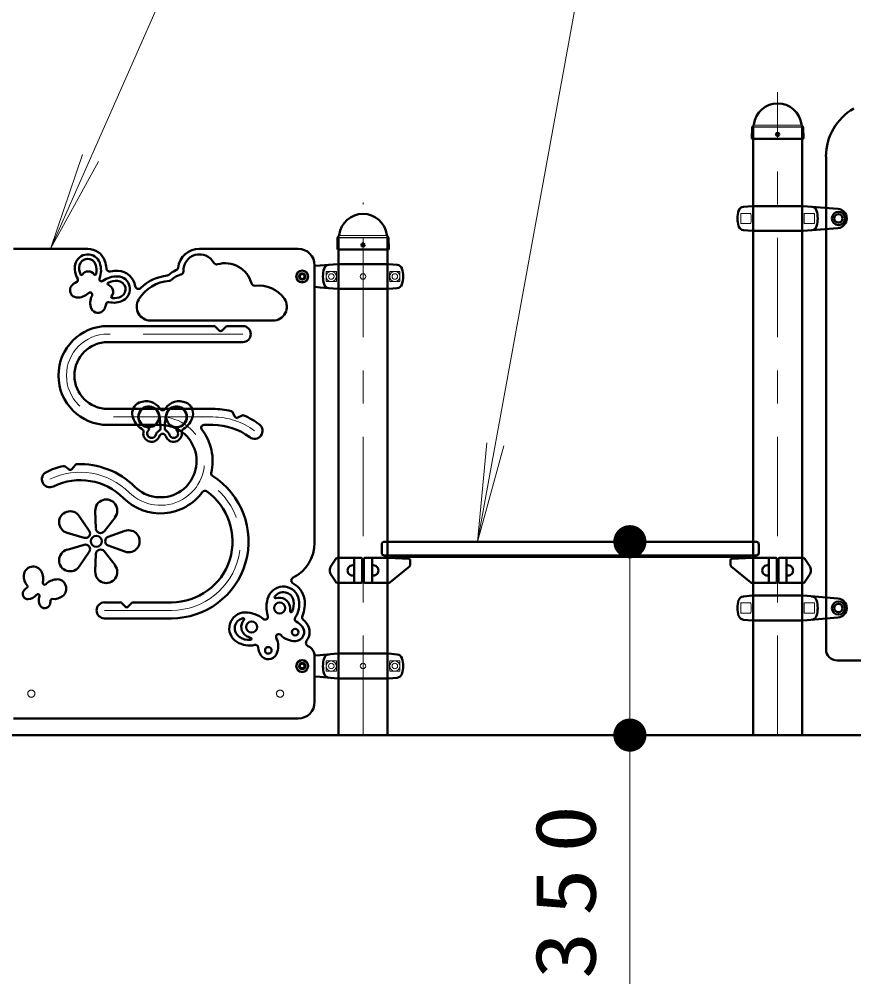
# Model space of a CAD drawing. Units: millimetres on the paper, scale 1:60. Extents: x -385 to 0, y -297 to 267.
# Drawn here: x -189.07 to -163.92, y 36.8 to 65.88 of the extents above; entities that cross this region are included whole.
import ezdxf

# ---------------------------------------------------------------- set-up
doc = ezdxf.new("R2010")
doc.units = ezdxf.units.MM
doc.linetypes.add('USER1', pattern=[4.5, 2.5, -2])
doc.linetypes.add('USER2', pattern=[6, 3, -1, 1, -1])
doc.layers.add('LY_1', color=140, linetype='Continuous', lineweight=50)
doc.styles.add('ＭＳ ゴシック', font='')
doc.styles.get('ＭＳ ゴシック').set_extended_font_data('MS Gothic')

# ---------------------------------------------------------------- blocks, each defined once
blk = doc.blocks.new('filled_dot')
at = {"color": 0, "linetype": 'Continuous', "lineweight": -2, "const_width": 1.25}
blk.add_lwpolyline([(-0.625, 0, 1), (0.625, 0, 1)], format="xyb", close=True, dxfattribs=at)

msp = doc.modelspace()

# ---------------------------------------------------------------- linework, layer by layer
at = {"layer": 'LY_1', "color": 7, "lineweight": 13}
for p, q in [((-184.716, 66.702), (-188.131, 58.96)), ((-172.205, 66.819), (-175.26, 50.126)), ((-166.954, 62.635), (-165.465, 62.635)), ((-166.924, 62.693), (-165.498, 62.693)), ((-188.131, 58.96), (-187.164, 61.8)), ((-188.131, 58.96), (-186.685, 61.589)), ((-167.014, 60.03), (-167.322, 60.03)), ((-167.322, 59.722), (-167.322, 60.03)), ((-165.405, 60.03), (-165.097, 60.03)), ((-165.097, 59.722), (-165.097, 60.03)), ((-167.014, 59.722), (-167.322, 59.722)), ((-165.405, 59.722), (-165.097, 59.722)), ((-179.424, 59.36), (-177.998, 59.36)), ((-179.454, 59.302), (-177.965, 59.302)), ((-179.514, 58.28), (-179.822, 58.28)), ((-179.822, 57.972), (-179.822, 58.28)), ((-177.905, 58.28), (-177.597, 58.28)), ((-177.597, 57.972), (-177.597, 58.28)), ((-179.514, 57.972), (-179.822, 57.972)), ((-177.905, 57.972), (-177.597, 57.972)), ((-175.26, 50.126), (-174.979, 53.113)), ((-175.26, 50.126), (-174.465, 53.019)), ((-170.664, 50.126), (-170.664, 36.795)), ((-167.014, 48.28), (-167.322, 48.28)), ((-167.322, 47.972), (-167.322, 48.28)), ((-165.405, 48.28), (-165.097, 48.28)), ((-165.097, 47.972), (-165.097, 48.28)), ((-167.014, 47.972), (-167.322, 47.972)), ((-165.405, 47.972), (-165.097, 47.972)), ((-179.514, 46.53), (-179.822, 46.53)), ((-179.822, 46.222), (-179.822, 46.53)), ((-177.905, 46.53), (-177.597, 46.53)), ((-177.597, 46.222), (-177.597, 46.53)), ((-179.514, 46.222), (-179.822, 46.222)), ((-177.905, 46.222), (-177.597, 46.222))]:
    msp.add_line(p, q, dxfattribs=at)
at = {"layer": 'LY_1', "color": 7, "linetype": 'USER2', "lineweight": 13}
for p, q in [((-166.21, 44.293), (-166.21, 63.685)), ((-178.71, 44.293), (-178.71, 60.352)), ((-182.335, 56.389), (-186.401, 56.389)), ((-183.235, 53.889), (-186.401, 53.889)), ((-186.501, 48.056), (-184.485, 48.056))]:
    msp.add_line(p, q, dxfattribs=at)
at = {"layer": 'LY_1'}
for p, q in [((-166.984, 62.285), (-166.977, 62.615)), ((-166.956, 62.664), (-166.938, 62.682)), ((-166.952, 44.293), (-166.952, 62.626)), ((-165.463, 62.664), (-165.481, 62.682)), ((-165.467, 44.293), (-165.467, 62.626)), ((-165.435, 62.285), (-165.442, 62.615)), ((-166.976, 62.277), (-166.984, 62.285)), ((-166.976, 62.277), (-165.443, 62.277)), ((-165.435, 62.285), (-165.443, 62.277)), ((-164.751, 46.876), (-164.751, 61.746)), ((-166.976, 60.251), (-167.239, 60.228)), ((-166.976, 60.251), (-165.443, 60.251)), ((-165.443, 60.251), (-164.392, 60.167)), ((-179.456, 59.33), (-179.438, 59.349)), ((-177.963, 59.33), (-177.981, 59.349)), ((-166.976, 59.501), (-167.239, 59.524)), ((-166.976, 59.501), (-165.443, 59.501)), ((-165.443, 59.501), (-164.392, 59.586)), ((-179.484, 58.951), (-179.477, 59.282)), ((-179.452, 44.293), (-179.452, 59.293)), ((-177.967, 44.293), (-177.967, 59.293)), ((-177.935, 58.952), (-177.942, 59.282)), ((-189.251, 58.96), (-187.01, 58.96)), ((-183.637, 58.96), (-180.668, 58.96)), ((-179.476, 58.943), (-179.484, 58.951)), ((-179.476, 58.943), (-177.943, 58.943)), ((-177.935, 58.952), (-177.943, 58.943)), ((-179.476, 58.501), (-180.001, 58.455)), ((-177.943, 58.501), (-179.477, 58.501)), ((-177.943, 58.501), (-177.68, 58.478)), ((-180.61, 58.165), (-180.543, 58.203)), ((-180.543, 58.203), (-180.476, 58.165)), ((-180.168, 50.093), (-180.168, 58.46)), ((-180.001, 58.455), (-180.168, 58.443)), ((-180.61, 58.165), (-180.61, 58.088)), ((-180.61, 58.088), (-180.543, 58.049)), ((-180.543, 58.049), (-180.476, 58.088)), ((-180.476, 58.165), (-180.476, 58.088)), ((-180.001, 57.797), (-180.168, 57.81)), ((-179.476, 57.751), (-180.001, 57.797)), ((-177.943, 57.751), (-179.477, 57.751)), ((-177.943, 57.751), (-177.68, 57.774)), ((-185.117, 56.797), (-181.424, 56.797)), ((-186.401, 56.631), (-183.206, 56.631)), ((-183.048, 56.5), (-183.159, 56.611)), ((-182.954, 56.5), (-182.843, 56.611)), ((-182.796, 56.631), (-182.335, 56.631)), ((-186.401, 56.147), (-182.335, 56.147)), ((-186.401, 54.131), (-183.235, 54.131)), ((-182.577, 53.9), (-182.641, 54.03)), ((-182.488, 53.87), (-182.358, 53.934)), ((-186.401, 53.647), (-184.819, 53.647)), ((-183.503, 53.647), (-183.235, 53.647)), ((-187.574, 52.307), (-187.69, 52.395)), ((-187.481, 52.32), (-187.393, 52.435)), ((-186.764, 50.52), (-186.783, 51.054)), ((-186.964, 50.455), (-187.263, 50.898)), ((-186.517, 50.439), (-186.187, 50.861)), ((-187.117, 50.244), (-187.632, 50.391)), ((-186.393, 50.269), (-185.891, 50.452)), ((-187.117, 50.034), (-187.632, 49.886)), ((-178.144, 49.793), (-178.144, 50.043)), ((-172.46, 50.126), (-178.061, 50.126)), ((-172.46, 50.126), (-166.859, 50.126)), ((-166.775, 49.793), (-166.775, 50.043)), ((-186.964, 49.823), (-187.263, 49.38)), ((-186.764, 49.758), (-186.783, 49.224)), ((-186.517, 49.839), (-186.187, 49.417)), ((-186.393, 50.009), (-185.891, 49.826)), ((-179.669, 49.396), (-179.534, 49.605)), ((-179.478, 49.635), (-178.768, 49.635)), ((-178.98, 49.26), (-178.98, 49.619)), ((-178.735, 49.602), (-178.735, 48.919)), ((-178.685, 49.602), (-178.685, 48.919)), ((-177.941, 49.635), (-178.651, 49.635)), ((-178.439, 49.26), (-178.439, 49.619)), ((-172.46, 49.71), (-178.061, 49.71)), ((-177.939, 49.635), (-177.325, 49.614)), ((-167.01, 49.671), (-177.91, 49.671)), ((-177.293, 49.582), (-177.293, 49.409)), ((-172.46, 49.71), (-166.859, 49.71)), ((-167.626, 49.582), (-167.626, 49.409)), ((-166.98, 49.635), (-167.594, 49.614)), ((-166.978, 49.635), (-166.268, 49.635)), ((-166.48, 49.26), (-166.48, 49.619)), ((-166.235, 49.602), (-166.235, 48.919)), ((-166.185, 49.602), (-166.185, 48.919)), ((-165.441, 49.635), (-166.151, 49.635)), ((-165.939, 49.26), (-165.939, 49.619)), ((-165.25, 49.396), (-165.385, 49.605)), ((-178.98, 49.415), (-179.014, 49.416)), ((-178.98, 49.26), (-178.98, 48.902)), ((-178.439, 49.415), (-178.405, 49.416)), ((-178.439, 49.26), (-178.439, 48.902)), ((-177.305, 49.383), (-177.899, 48.9)), ((-167.614, 49.383), (-167.02, 48.9)), ((-166.48, 49.415), (-166.514, 49.416)), ((-166.48, 49.26), (-166.48, 48.902)), ((-165.939, 49.415), (-165.905, 49.416)), ((-165.939, 49.26), (-165.939, 48.902)), ((-179.669, 49.124), (-179.534, 48.916)), ((-179.476, 48.885), (-178.768, 48.885)), ((-178.98, 49.106), (-179.014, 49.104)), ((-177.941, 48.885), (-178.651, 48.885)), ((-178.439, 49.106), (-178.405, 49.104)), ((-166.978, 48.885), (-166.268, 48.885)), ((-166.48, 49.106), (-166.514, 49.104)), ((-165.443, 48.885), (-166.151, 48.885)), ((-165.939, 49.106), (-165.905, 49.104)), ((-165.25, 49.124), (-165.385, 48.916)), ((-186.04, 48.297), (-186.501, 48.297)), ((-184.485, 48.297), (-185.629, 48.297)), ((-166.976, 48.501), (-167.239, 48.478)), ((-166.976, 48.501), (-165.443, 48.501)), ((-165.443, 48.501), (-164.392, 48.417)), ((-185.882, 48.167), (-185.993, 48.278)), ((-185.787, 48.167), (-185.676, 48.278)), ((-184.485, 47.814), (-186.501, 47.814)), ((-166.976, 47.751), (-167.239, 47.774)), ((-166.976, 47.751), (-165.443, 47.751)), ((-165.443, 47.751), (-164.392, 47.836)), ((-180.001, 46.705), (-180.168, 46.693)), ((-180.168, 45.293), (-180.168, 46.674)), ((-179.476, 46.751), (-180.001, 46.705)), ((-177.943, 46.751), (-179.477, 46.751)), ((-177.943, 46.751), (-177.68, 46.728)), ((-164.418, 46.543), (-148.001, 46.543)), ((-180.61, 46.415), (-180.543, 46.453)), ((-180.61, 46.415), (-180.61, 46.338)), ((-180.61, 46.338), (-180.543, 46.299)), ((-180.543, 46.453), (-180.476, 46.415)), ((-180.543, 46.299), (-180.476, 46.338)), ((-180.476, 46.415), (-180.476, 46.338)), ((-180.001, 46.047), (-180.168, 46.06)), ((-179.476, 46.001), (-180.001, 46.047)), ((-177.943, 46.001), (-179.477, 46.001)), ((-177.943, 46.001), (-177.68, 46.024)), ((-189.251, 44.793), (-180.668, 44.793)), ((-276.774, 44.293), (-89.595, 44.293))]:
    msp.add_line(p, q, dxfattribs=at)
at = {"layer": 'LY_1', "color": 7, "linetype": 'USER1', "lineweight": 13}
for p, q in [((-166.951, 62.626), (-165.468, 62.626)), ((-179.451, 59.293), (-177.968, 59.293))]:
    msp.add_line(p, q, dxfattribs=at)
at = {"layer": 'LY_1'}
for centre, radius in [((-166.21, 62.41), 0.05), ((-164.376, 59.876), 0.2), ((-164.376, 59.876), 0.125), ((-178.71, 59.077), 0.05), ((-180.543, 58.126), 0.175), ((-185.168, 53.889), 0.308), ((-185.168, 53.889), 0.308), ((-184.335, 53.889), 0.308), ((-184.335, 53.889), 0.308), ((-186.751, 50.139), 0.167), ((-181.224, 48.126), 0.167), ((-164.376, 48.126), 0.2), ((-164.376, 48.126), 0.125), ((-182.067, 47.553), 0.167), ((-180.755, 47.4), 0.1), ((-181.565, 46.85), 0.1), ((-180.543, 46.376), 0.175)]:
    msp.add_circle(centre, radius, dxfattribs=at)
at = {"layer": 'LY_1', "color": 7, "lineweight": 13}
for centre, radius in [((-180.543, 58.126), 0.2), ((-180.543, 58.126), 0.0917), ((-179.668, 58.126), 0.154), ((-179.668, 58.126), 0.0833), ((-178.71, 58.126), 0.0833), ((-177.751, 58.126), 0.154), ((-177.751, 58.126), 0.0833), ((-180.543, 46.376), 0.2), ((-180.543, 46.376), 0.0917), ((-179.668, 46.376), 0.154), ((-179.668, 46.376), 0.0833), ((-178.71, 46.376), 0.0833), ((-177.751, 46.376), 0.154), ((-177.751, 46.376), 0.0833)]:
    msp.add_circle(centre, radius, dxfattribs=at)
at = {"layer": 'LY_1', "color": 7, "linetype": 'USER1', "lineweight": 13}
for centre, radius in [((-180.543, 58.126), 0.108), ((-180.543, 58.126), 0.104), ((-180.543, 46.376), 0.108), ((-180.543, 46.376), 0.104), ((-188.71, 45.543), 0.108), ((-181.21, 45.543), 0.108)]:
    msp.add_circle(centre, radius, dxfattribs=at)
at = {"layer": 'LY_1'}
for centre, radius, start, end in [((-166.21, 62.626), 0.72, 90, 173.3676), ((-166.21, 62.626), 0.72, 6.6324, 90), ((-163.085, 61.746), 1.667, 119.9419, 180), ((-166.907, 62.614), 0.07, 135, 178.996), ((-166.971, 62.715), 0.0467, 315, 353.3676), ((-165.448, 62.715), 0.0467, 186.6324, 225), ((-165.512, 62.614), 0.07, 1.0039, 45), ((-167.225, 60.062), 0.167, 95, 163.8038), ((-165.194, 60.062), 0.167, 16.1962, 85), ((-178.71, 59.293), 0.72, 90, 173.3676), ((-178.71, 59.293), 0.72, 6.6324, 90), ((-166.585, 59.876), 0.833, 163.8038, 196.1962), ((-165.835, 59.876), 0.833, 343.8037, 16.1962), ((-164.418, 59.876), 0.291, 275, 85), ((-167.225, 59.69), 0.167, 196.1962, 265), ((-165.194, 59.69), 0.167, 275, 343.8037), ((-179.471, 59.382), 0.0467, 315, 353.3676), ((-177.948, 59.382), 0.0467, 186.6324, 225), ((-179.407, 59.281), 0.07, 135, 178.996), ((-178.012, 59.281), 0.07, 1.0039, 45), ((-187.01, 58.409), 0.384, 19.1803, 167.652), ((-187.01, 58.409), 0.55, 19.1803, 90), ((-183.637, 58.304), 0.655, 90, 172.4466), ((-183.637, 58.304), 0.489, 28.8533, 182.3603), ((-180.668, 58.46), 0.5, 0, 90), ((-186.804, 58.364), 0.594, 167.652, 211.1399), ((-187.01, 58.409), 0.251, 19.1803, 167.652), ((-187.299, 58.309), 0.557, 348.9386, 19.1803), ((-187.299, 58.309), 0.69, 339.4161, 19.1803), ((-187.299, 58.309), 0.857, 3.8123, 19.1803), ((-183.122, 58.588), 0.1, 208.8533, 286.2644), ((-182.864, 57.705), 0.82, 15.1977, 106.2644), ((-179.725, 58.312), 0.167, 95, 163.8038), ((-177.694, 58.312), 0.167, 16.1962, 85), ((-186.804, 58.364), 0.461, 167.652, 202.4011), ((-187.2, 58.201), 0.0333, 202.4011, 326.3912), ((-186.99, 58.062), 0.218, 35.5445, 146.3912), ((-186.786, 58.208), 0.0333, 215.5445, 348.9386), ((-186.345, 58.372), 0.1, 183.8123, 282.6803), ((-186.135, 57.439), 0.857, 87.3123, 102.6803), ((-186.12, 57.745), 0.55, 9.3078, 87.3123), ((-184.628, 58.252), 0.1, 276.1833, 312.2344), ((-184.08, 57.649), 0.715, 112.0596, 132.2344), ((-184.08, 57.649), 0.548, 102.9626, 136.9553), ((-184.386, 58.404), 0.1, 292.0596, 352.4466), ((-184.225, 58.28), 0.1, 282.9626, 2.3603), ((-179.085, 58.126), 0.833, 163.8038, 196.1962), ((-178.335, 58.126), 0.833, 343.8037, 16.1962), ((-187.169, 57.573), 0.425, 114.1406, 139.8562), ((-187.37, 58.022), 0.0667, 294.1406, 31.1399), ((-186.591, 58.043), 0.0667, 159.4161, 307.0765), ((-186.135, 57.439), 0.69, 87.3123, 127.0765), ((-186.377, 57.903), 0.0333, 117.554, 250.9481), ((-186.135, 57.439), 0.557, 87.3123, 117.554), ((-186.12, 57.745), 0.251, 298.8406, 87.3123), ((-186.12, 57.745), 0.384, 298.8406, 87.3123), ((-184.473, 56.823), 1.171, 93.6454, 148.763), ((-184.473, 56.823), 1.337, 96.1833, 134.3921), ((-184.554, 58.091), 0.1, 273.6454, 316.9553), ((-181.976, 57.946), 0.1, 195.1977, 276.9969), ((-179.725, 57.94), 0.167, 196.1962, 265), ((-177.694, 57.94), 0.167, 275, 343.8037), ((-187.329, 57.709), 0.216, 139.8562, 264.1817), ((-187.305, 57.944), 0.452, 264.1817, 315.0161), ((-186.938, 57.577), 0.0667, 331.4765, 135.0162), ((-186.459, 57.665), 0.218, 320.1014, 70.9481), ((-185.478, 57.85), 0.1, 189.3078, 314.3921), ((-181.85, 56.919), 0.934, 34.6634, 96.9969), ((-186.483, 57.329), 0.452, 151.4765, 202.3109), ((-186.389, 57.29), 0.0667, 75.3528, 172.352), ((-186.222, 57.929), 0.594, 255.3528, 298.8406), ((-186.266, 57.504), 0.0333, 140.1014, 264.0915), ((-186.222, 57.929), 0.461, 264.0915, 298.8406), ((-185.117, 57.214), 0.417, 148.763, 270), ((-181.424, 57.214), 0.417, 270, 34.6634), ((-186.701, 57.24), 0.216, 202.3109, 326.6365), ((-186.877, 57.355), 0.425, 326.6365, 352.352), ((-186.401, 55.139), 1.492, 90, 270), ((-183.206, 56.564), 0.0667, 45, 90), ((-183.001, 56.547), 0.0667, 225, 315), ((-182.796, 56.564), 0.0667, 90, 135), ((-182.335, 56.389), 0.242, 270, 90), ((-186.401, 55.139), 1.008, 90, 270), ((-185.308, 53.992), 0.36, 114.1145, 192.6835), ((-185.168, 53.889), 0.317, 12.4322, 263.7178), ((-185.251, 53.866), 0.498, 33.2539, 114.1145), ((-184.751, 54.194), 0.1, 213.2539, 326.7461), ((-184.251, 53.866), 0.498, 65.8855, 146.7461), ((-184.335, 53.889), 0.317, 276.2822, 167.5678), ((-184.195, 53.992), 0.36, 347.3165, 65.8855), ((-183.235, 51.806), 2.325, 76.3358, 90), ((-185.076, 54.045), 0.597, 192.6835, 239.5124), ((-186.592, 53.575), 1.775, 359.2145, 12.4322), ((-182.91, 53.575), 1.775, 167.5678, 180.7855), ((-184.426, 54.045), 0.597, 300.4876, 347.3165), ((-182.701, 54), 0.0667, 26.3403, 76.3358), ((-182.517, 53.929), 0.0667, 206.3402, 296.3403), ((-182.328, 53.874), 0.0667, 66.3447, 116.3402), ((-183.235, 51.806), 2.325, 52.9963, 66.3447), ((-184.819, 52.556), 1.092, 225.017, 90), ((-185.43, 53.444), 0.1, 350.9774, 59.5124), ((-185.208, 53.524), 0.05, 312.3297, 83.7178), ((-184.917, 53.552), 0.1, 301.6048, 359.2145), ((-184.585, 53.552), 0.1, 180.7855, 238.3953), ((-184.294, 53.524), 0.05, 96.2822, 227.6703), ((-184.072, 53.444), 0.1, 120.4876, 189.0226), ((-183.503, 53.564), 0.0833, 90, 217.4479), ((-183.235, 51.806), 1.842, 52.9963, 90), ((-181.981, 53.469), 0.242, 232.9963, 52.9963), ((-185.085, 53.389), 0.25, 170.9774, 342.2472), ((-185.085, 53.389), 0.133, 132.3297, 342.2472), ((-184.751, 53.282), 0.217, 121.6047, 162.2472), ((-184.751, 53.282), 0.1, 17.7528, 162.2472), ((-184.418, 53.389), 0.25, 197.7528, 9.0226), ((-184.751, 53.282), 0.217, 17.7528, 58.3952), ((-184.418, 53.389), 0.133, 197.7528, 47.6703), ((-184.819, 52.556), 1.575, 346.8678, 37.4479), ((-187.235, 50.139), 2.325, 102.6743, 116.0218), ((-187.73, 52.342), 0.0667, 52.6788, 102.6743), ((-187.34, 52.395), 0.0667, 92.6833, 142.6788), ((-187.235, 50.139), 2.325, 45.017, 92.6833), ((-188.149, 52.011), 0.242, 116.0218, 296.0218), ((-187.534, 52.36), 0.0667, 232.6788, 322.6788), ((-184.485, 50.139), 2.325, 270, 57.8885), ((-183.204, 52.179), 0.0833, 166.8678, 237.8885), ((-187.235, 50.139), 1.842, 45.017, 116.0218), ((-184.819, 52.556), 1.575, 225.017, 323.9887), ((-184.485, 50.139), 1.842, 270, 55.0748), ((-183.478, 51.581), 0.0833, 55.0748, 143.9887), ((-186.45, 51.066), 0.333, 322, 182), ((-187.54, 50.712), 0.333, 34, 254), ((-187.079, 50.377), 0.139, 254, 34), ((-186.626, 50.524), 0.139, 182, 322), ((-185.777, 50.139), 0.333, 250, 110), ((-187.079, 49.901), 0.139, 326, 106), ((-186.346, 50.139), 0.139, 110, 250), ((-181.335, 50.093), 1.167, 296.2933, 0), ((-178.061, 50.043), 0.0833, 90, 180), ((-166.859, 50.043), 0.0833, 0, 90), ((-187.54, 49.566), 0.333, 106, 326), ((-186.626, 49.753), 0.139, 38, 178), ((-178.061, 49.793), 0.0833, 180, 270), ((-166.859, 49.793), 0.0833, 270, 0), ((-179.478, 49.569), 0.0667, 90, 159.1971), ((-178.964, 49.619), 0.0167, 90, 180), ((-178.768, 49.602), 0.0333, 0, 90), ((-178.651, 49.602), 0.0333, 90, 180), ((-178.455, 49.619), 0.0167, 0, 90), ((-177.326, 49.58), 0.0333, 0, 88), ((-167.593, 49.58), 0.0333, 92, 180), ((-166.464, 49.619), 0.0167, 90, 180), ((-166.268, 49.602), 0.0333, 0, 90), ((-166.151, 49.602), 0.0333, 90, 180), ((-165.955, 49.619), 0.0167, 0, 90), ((-165.441, 49.569), 0.0667, 20.8029, 90), ((-188.656, 49.095), 0.282, 27.7501, 176.2218), ((-188.855, 48.99), 0.507, 347.9859, 27.7501), ((-186.45, 49.212), 0.333, 178, 38), ((-179.46, 49.26), 0.25, 147.007, 180), ((-179.46, 49.26), 0.25, 180, 212.993), ((-179.019, 49.26), 0.156, 88, 272), ((-178.4, 49.26), 0.156, 268, 92), ((-177.326, 49.409), 0.0333, 312.0261, 0), ((-167.593, 49.409), 0.0333, 180, 227.9739), ((-166.519, 49.26), 0.156, 88, 272), ((-165.9, 49.26), 0.156, 268, 92), ((-165.46, 49.26), 0.25, 0, 32.993), ((-165.46, 49.26), 0.25, 327.007, 0), ((-188.502, 49.085), 0.437, 176.2218, 219.7096), ((-188.311, 48.875), 0.049, 167.9859, 315.6463), ((-187.913, 48.486), 0.507, 95.8821, 135.6463), ((-187.937, 48.71), 0.282, 307.4104, 95.8821), ((-180.773, 48.957), 0.1, 116.2933, 242.8294), ((-181.114, 48.293), 0.646, 9.7804, 62.8294), ((-179.478, 48.952), 0.0667, 200.8029, 270), ((-178.964, 48.902), 0.0167, 180, 270), ((-178.768, 48.919), 0.0333, 270, 0), ((-178.651, 48.919), 0.0333, 180, 270), ((-178.455, 48.902), 0.0167, 270, 0), ((-177.941, 48.952), 0.0667, 270, 309.0977), ((-166.978, 48.952), 0.0667, 230.9023, 270), ((-166.464, 48.902), 0.0167, 180, 270), ((-166.268, 48.919), 0.0333, 270, 0), ((-166.151, 48.919), 0.0333, 180, 270), ((-165.955, 48.902), 0.0167, 270, 0), ((-165.441, 48.952), 0.0667, 270, 339.1971), ((-188.811, 48.551), 0.159, 148.426, 272.7515), ((-188.68, 48.47), 0.313, 122.7104, 148.426), ((-188.875, 48.775), 0.049, 302.7104, 39.7096), ((-181.114, 48.293), 0.48, 9.7804, 158.2521), ((-181.114, 48.293), 0.313, 9.7804, 145.6816), ((-188.82, 48.725), 0.332, 272.7515, 323.5859), ((-188.513, 48.498), 0.049, 340.0463, 143.5859), ((-188.154, 48.368), 0.332, 160.0463, 210.8807), ((-188.444, 48.344), 0.313, 335.2062, 0.9218), ((-188.082, 48.35), 0.049, 83.9226, 180.9218), ((-188.031, 48.833), 0.437, 263.9226, 307.4104), ((-186.501, 48.056), 0.242, 90, 270), ((-186.04, 48.231), 0.0667, 45, 90), ((-185.629, 48.231), 0.0667, 90, 135), ((-180.759, 48.151), 0.863, 158.2521, 198.0163), ((-181.345, 48.451), 0.0333, 145.6816, 290.5379), ((-181.224, 48.126), 0.313, 9.7804, 110.5379), ((-181.374, 48.248), 0.576, 336.5385, 9.7804), ((-181.374, 48.248), 0.743, 326.2926, 9.7804), ((-181.374, 48.248), 0.91, 336.7144, 9.7804), ((-166.585, 48.126), 0.833, 163.8038, 196.1962), ((-167.225, 48.312), 0.167, 95, 163.8038), ((-165.194, 48.312), 0.167, 16.1962, 85), ((-165.835, 48.126), 0.833, 343.8037, 16.1962), ((-164.418, 48.126), 0.291, 275, 85), ((-188.304, 48.279), 0.159, 210.8807, 335.2062), ((-185.835, 48.214), 0.0667, 225, 315), ((-181.483, 48.082), 0.576, 355.3457, 9.7804), ((-180.876, 48.032), 0.0333, 175.3457, 336.5385), ((-182.263, 47.513), 0.48, 90.1201, 238.5918), ((-182.263, 47.513), 0.313, 102.6907, 238.5918), ((-182.067, 47.553), 0.313, 137.8343, 238.5918), ((-182.324, 47.786), 0.0333, 317.8343, 102.6907), ((-182.262, 47.13), 0.863, 50.3559, 90.1201), ((-181.658, 47.859), 0.0833, 230.3559, 18.0163), ((-180.686, 47.79), 0.0833, 146.2926, 243.2918), ((-180.963, 47.24), 0.532, 37.5763, 63.2918), ((-180.446, 47.849), 0.1, 156.7144, 229.6961), ((-180.963, 47.24), 0.698, 37.5763, 49.6961), ((-167.225, 47.94), 0.167, 196.1962, 265), ((-165.194, 47.94), 0.167, 275, 343.8037), ((-180.755, 47.4), 0.27, 273.2507, 37.5763), ((-180.755, 47.4), 0.436, 322.2736, 37.5763), ((-182.125, 47.738), 0.576, 238.5918, 271.8337), ((-181.93, 47.778), 0.576, 238.5918, 253.0266), ((-182.108, 47.195), 0.0333, 271.8337, 73.0266), ((-181.25, 47.258), 0.0833, 42.4163, 205.956), ((-181.833, 46.974), 0.565, 335.1215, 25.956), ((-180.772, 47.695), 0.565, 222.4163, 273.2507), ((-180.331, 47.072), 0.1, 142.2736, 246.8413), ((-182.125, 47.738), 0.743, 238.5918, 282.0797), ((-181.953, 46.93), 0.0833, 5.0804, 102.0797), ((-181.34, 46.984), 0.532, 185.0804, 210.796), ((-180.501, 46.674), 0.333, 0, 66.8413), ((-164.418, 46.876), 0.333, 180, 270), ((-181.565, 46.85), 0.27, 210.796, 335.1215), ((-179.085, 46.376), 0.833, 163.8038, 196.1962), ((-179.725, 46.562), 0.167, 95, 163.8038), ((-177.694, 46.562), 0.167, 16.1962, 85), ((-178.335, 46.376), 0.833, 343.8037, 16.1962), ((-179.725, 46.19), 0.167, 196.1962, 265), ((-177.694, 46.19), 0.167, 275, 343.8037), ((-180.668, 45.293), 0.5, 270, 0)]:
    msp.add_arc(centre, radius, start, end, dxfattribs=at)
at = {"layer": 'LY_1', "color": 7, "lineweight": 13}
for centre, start, end in [((-169.147, 59.876), 355.8705, 4.1295), ((-163.272, 59.876), 175.8705, 184.1295), ((-181.647, 58.126), 355.8705, 4.1295), ((-175.772, 58.126), 175.8705, 184.1295), ((-169.147, 48.126), 355.8705, 4.1295), ((-163.272, 48.126), 175.8705, 184.1295), ((-181.647, 46.376), 355.8705, 4.1295), ((-175.772, 46.376), 175.8705, 184.1295)]:
    msp.add_arc(centre, 2.139, start, end, dxfattribs=at)
at = {"layer": 'LY_1', "color": 7, "linetype": 'USER2', "lineweight": 13}
for centre, radius, start, end in [((-186.401, 55.139), 1.25, 90, 270), ((-184.819, 52.556), 1.333, 225.017, 90), ((-183.235, 51.806), 2.083, 52.9963, 90), ((-187.235, 50.139), 2.083, 45.017, 116.0218), ((-184.485, 50.139), 2.083, 270, 64.7758)]:
    msp.add_arc(centre, radius, start, end, dxfattribs=at)

# ---------------------------------------------------------------- block references
at = {"layer": 'LY_1', "color": 7, "lineweight": 13, "xscale": 0.4, "yscale": 0.4}
for p, rotation in [((-170.664, 50.126), 270), ((-170.664, 44.293), 90)]:
    msp.add_blockref('filled_dot', p, dxfattribs=dict(at, rotation=rotation))

# ---------------------------------------------------------------- texts
at = {"layer": 'LY_1', "color": 7, "insert": (-171.664, 39.795), "char_height": 1.833, "attachment_point": 8, "rotation": 90, "style": 'ＭＳ ゴシック'}
msp.add_mtext('\\T1.33;\\W1.15;350', dxfattribs=at)

doc.saveas('drawing.dxf')
